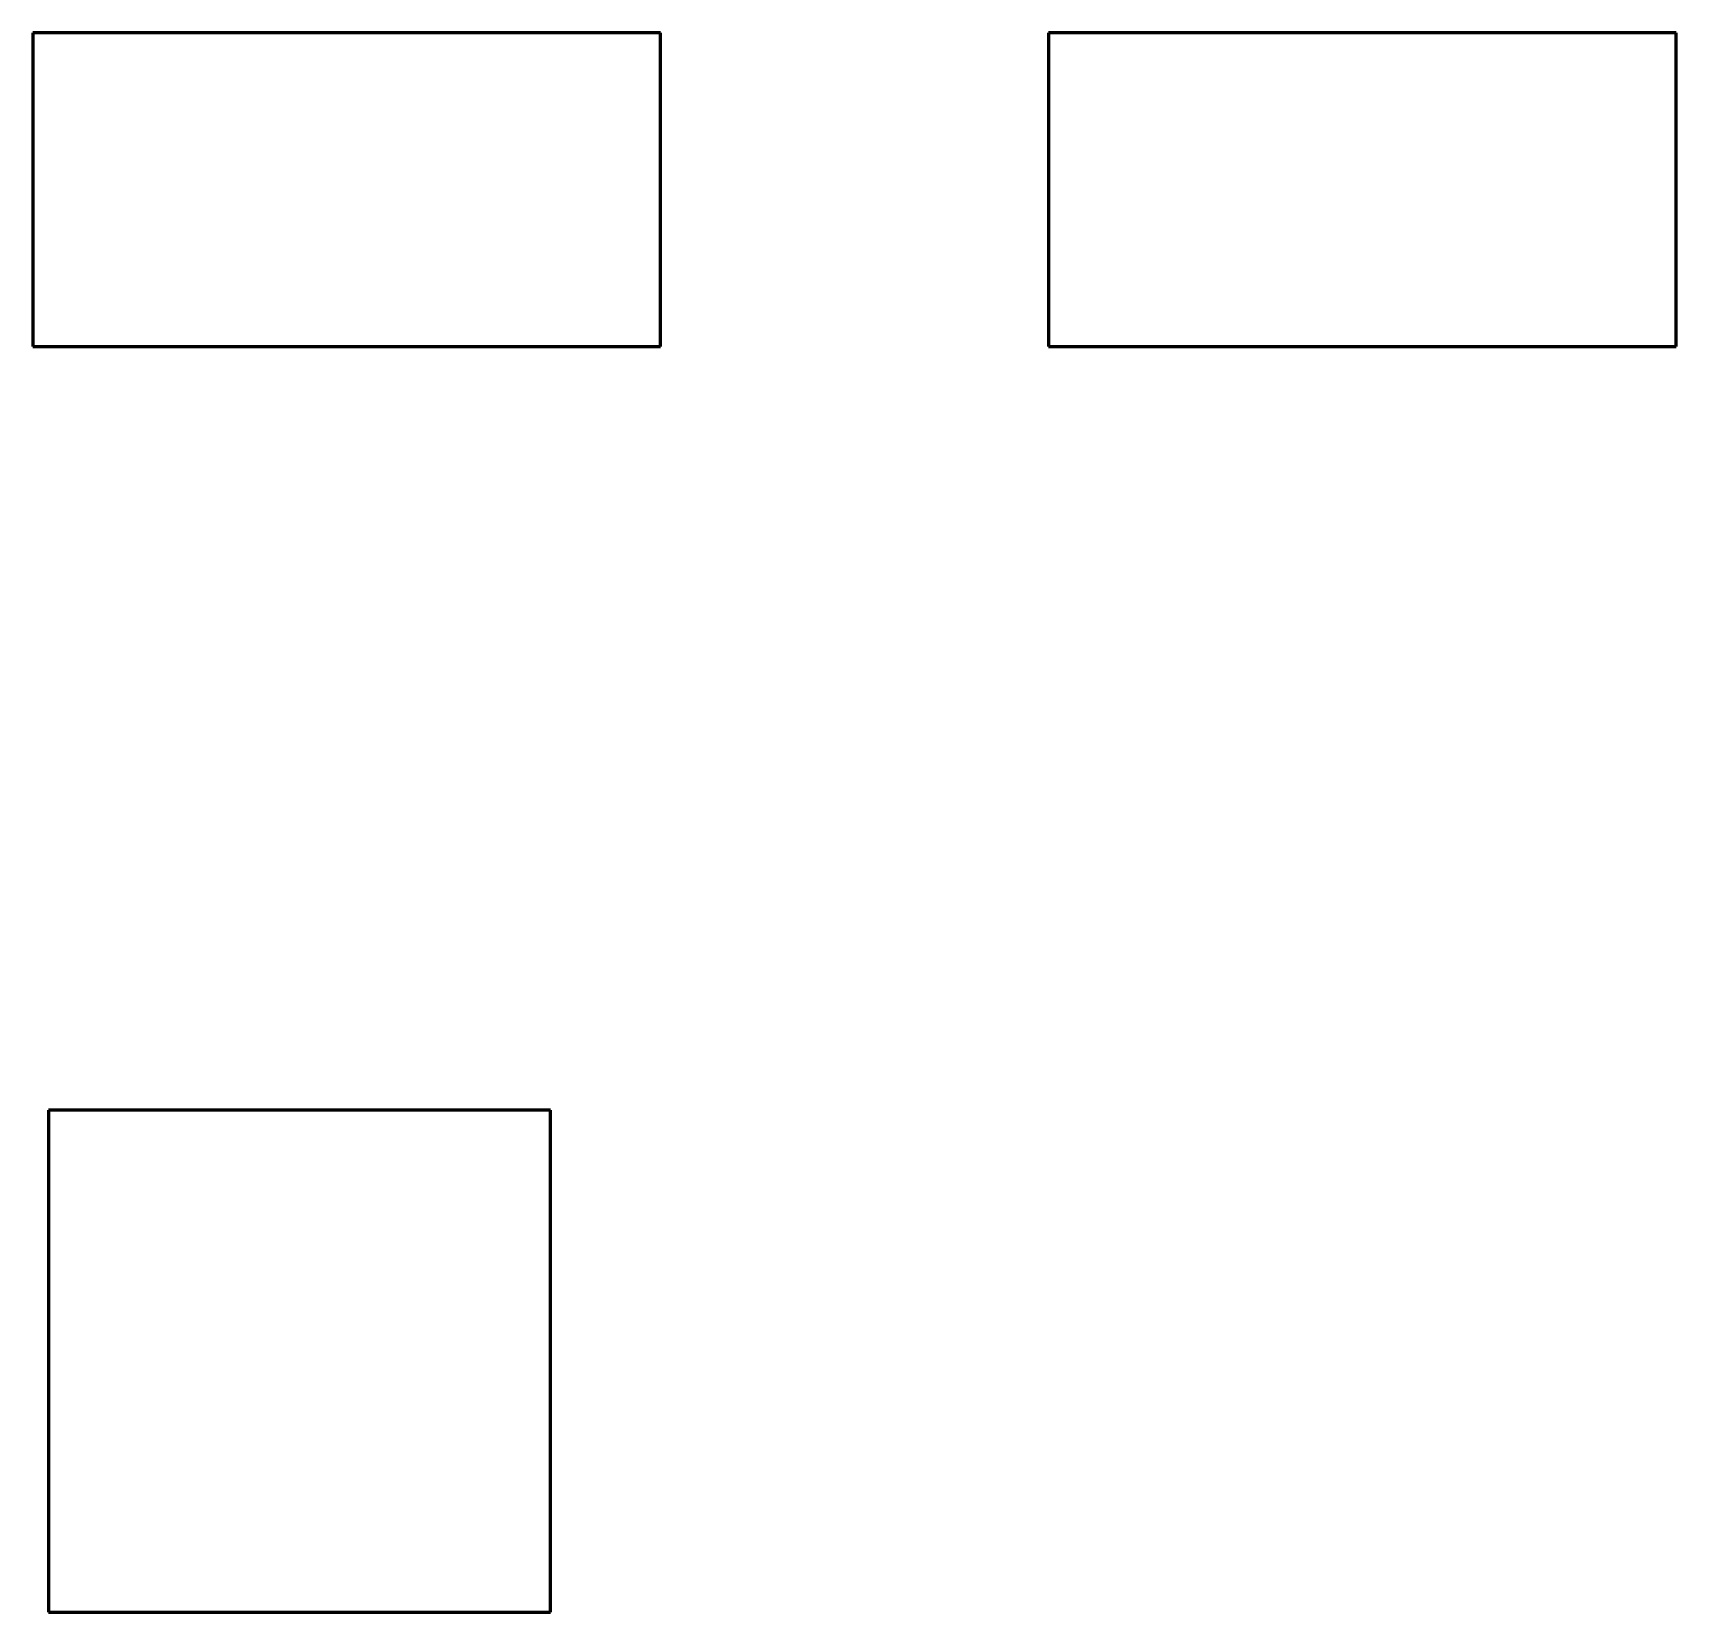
# Model space of a CAD drawing. Extents: x 0 to 297, y 0 to 292.
# Drawn here: x 174.82 to 181.36, y 89.29 to 95.58 of the extents above; entities that cross this region are included whole.
import ezdxf

# ---------------------------------------------------------------- set-up
doc = ezdxf.new("R2010")
doc.units = 0
doc.header["$MEASUREMENT"] = 0
doc.linetypes.add('K5LT_BASIC', pattern=[0])
doc.layers.add('Системный слой', color=7, linetype='Continuous')

# ---------------------------------------------------------------- blocks, each defined once
blk = doc.blocks.new('*U')
at = {"layer": 'Системный слой', "linetype": 'K5LT_BASIC', "lineweight": 60}
for p, q in [((177.3157, 95.5831), (174.8157, 95.5831)), ((174.8157, 95.5831), (174.8157, 94.3331)), ((177.3157, 94.3331), (177.3157, 95.5831)), ((181.3627, 95.5831), (178.8627, 95.5831)), ((178.8627, 95.5831), (178.8627, 94.3331)), ((181.3627, 94.3331), (181.3627, 95.5831)), ((174.8157, 94.3331), (177.3157, 94.3331)), ((178.8627, 94.3331), (181.3627, 94.3331)), ((176.8774, 91.2918), (174.8774, 91.2918)), ((174.8774, 91.2918), (174.8774, 89.2918)), ((176.8774, 89.2918), (176.8774, 91.2918)), ((174.8774, 89.2918), (176.8774, 89.2918))]:
    blk.add_line(p, q, dxfattribs=at)

msp = doc.modelspace()

# ---------------------------------------------------------------- block references
at = {"layer": 'Системный слой'}
msp.add_blockref('*U', (0, 0), dxfattribs=at)
msp.add_blockref('*U', (0, 0), dxfattribs=at)
msp.add_blockref('*U', (0, 0), dxfattribs=at)
msp.add_blockref('*U', (0, 0), dxfattribs=at)
msp.add_blockref('*U', (0, 0), dxfattribs=at)
msp.add_blockref('*U', (0, 0), dxfattribs=at)
msp.add_blockref('*U', (0, 0), dxfattribs=at)
msp.add_blockref('*U', (0, 0), dxfattribs=at)
msp.add_blockref('*U', (0, 0), dxfattribs=at)
msp.add_blockref('*U', (0, 0), dxfattribs=at)
msp.add_blockref('*U', (0, 0), dxfattribs=at)
msp.add_blockref('*U', (0, 0), dxfattribs=at)
msp.add_blockref('*U', (0, 0), dxfattribs=at)
msp.add_blockref('*U', (0, 0), dxfattribs=at)
msp.add_blockref('*U', (0, 0), dxfattribs=at)
msp.add_blockref('*U', (0, 0), dxfattribs=at)
msp.add_blockref('*U', (0, 0), dxfattribs=at)
msp.add_blockref('*U', (0, 0), dxfattribs=at)
msp.add_blockref('*U', (0, 0), dxfattribs=at)
msp.add_blockref('*U', (0, 0), dxfattribs=at)
msp.add_blockref('*U', (0, 0), dxfattribs=at)
msp.add_blockref('*U', (0, 0), dxfattribs=at)
msp.add_blockref('*U', (0, 0), dxfattribs=at)
msp.add_blockref('*U', (0, 0), dxfattribs=at)
msp.add_blockref('*U', (0, 0), dxfattribs=at)
msp.add_blockref('*U', (0, 0), dxfattribs=at)
msp.add_blockref('*U', (0, 0), dxfattribs=at)
msp.add_blockref('*U', (0, 0), dxfattribs=at)
msp.add_blockref('*U', (0, 0), dxfattribs=at)
msp.add_blockref('*U', (0, 0), dxfattribs=at)
msp.add_blockref('*U', (0, 0), dxfattribs=at)
msp.add_blockref('*U', (0, 0), dxfattribs=at)
msp.add_blockref('*U', (0, 0), dxfattribs=at)
msp.add_blockref('*U', (0, 0), dxfattribs=at)
msp.add_blockref('*U', (0, 0), dxfattribs=at)
msp.add_blockref('*U', (0, 0), dxfattribs=at)
msp.add_blockref('*U', (0, 0), dxfattribs=at)
msp.add_blockref('*U', (0, 0), dxfattribs=at)
msp.add_blockref('*U', (0, 0), dxfattribs=at)
msp.add_blockref('*U', (0, 0), dxfattribs=at)
msp.add_blockref('*U', (0, 0), dxfattribs=at)
msp.add_blockref('*U', (0, 0), dxfattribs=at)
msp.add_blockref('*U', (0, 0), dxfattribs=at)
msp.add_blockref('*U', (0, 0), dxfattribs=at)
msp.add_blockref('*U', (0, 0), dxfattribs=at)
msp.add_blockref('*U', (0, 0), dxfattribs=at)
msp.add_blockref('*U', (0, 0), dxfattribs=at)
msp.add_blockref('*U', (0, 0), dxfattribs=at)
msp.add_blockref('*U', (0, 0), dxfattribs=at)
msp.add_blockref('*U', (0, 0), dxfattribs=at)
msp.add_blockref('*U', (0, 0), dxfattribs=at)
msp.add_blockref('*U', (0, 0), dxfattribs=at)
msp.add_blockref('*U', (0, 0), dxfattribs=at)
msp.add_blockref('*U', (0, 0), dxfattribs=at)
msp.add_blockref('*U', (0, 0), dxfattribs=at)
msp.add_blockref('*U', (0, 0), dxfattribs=at)
msp.add_blockref('*U', (0, 0), dxfattribs=at)
msp.add_blockref('*U', (0, 0), dxfattribs=at)
msp.add_blockref('*U', (0, 0), dxfattribs=at)
msp.add_blockref('*U', (0, 0), dxfattribs=at)
msp.add_blockref('*U', (0, 0), dxfattribs=at)
msp.add_blockref('*U', (0, 0), dxfattribs=at)
msp.add_blockref('*U', (0, 0), dxfattribs=at)
msp.add_blockref('*U', (0, 0), dxfattribs=at)
msp.add_blockref('*U', (0, 0), dxfattribs=at)
msp.add_blockref('*U', (0, 0), dxfattribs=at)
msp.add_blockref('*U', (0, 0), dxfattribs=at)
msp.add_blockref('*U', (0, 0), dxfattribs=at)
msp.add_blockref('*U', (0, 0), dxfattribs=at)
msp.add_blockref('*U', (0, 0), dxfattribs=at)
msp.add_blockref('*U', (0, 0), dxfattribs=at)
msp.add_blockref('*U', (0, 0), dxfattribs=at)
msp.add_blockref('*U', (0, 0), dxfattribs=at)
msp.add_blockref('*U', (0, 0), dxfattribs=at)
msp.add_blockref('*U', (0, 0), dxfattribs=at)
msp.add_blockref('*U', (0, 0), dxfattribs=at)
msp.add_blockref('*U', (0, 0), dxfattribs=at)
msp.add_blockref('*U', (0, 0), dxfattribs=at)
msp.add_blockref('*U', (0, 0), dxfattribs=at)
msp.add_blockref('*U', (0, 0), dxfattribs=at)
msp.add_blockref('*U', (0, 0), dxfattribs=at)
msp.add_blockref('*U', (0, 0), dxfattribs=at)
msp.add_blockref('*U', (0, 0), dxfattribs=at)
msp.add_blockref('*U', (0, 0), dxfattribs=at)
msp.add_blockref('*U', (0, 0), dxfattribs=at)
msp.add_blockref('*U', (0, 0), dxfattribs=at)
msp.add_blockref('*U', (0, 0), dxfattribs=at)
msp.add_blockref('*U', (0, 0), dxfattribs=at)
msp.add_blockref('*U', (0, 0), dxfattribs=at)
msp.add_blockref('*U', (0, 0), dxfattribs=at)
msp.add_blockref('*U', (0, 0), dxfattribs=at)
msp.add_blockref('*U', (0, 0), dxfattribs=at)
msp.add_blockref('*U', (0, 0), dxfattribs=at)
msp.add_blockref('*U', (0, 0), dxfattribs=at)
msp.add_blockref('*U', (0, 0), dxfattribs=at)
msp.add_blockref('*U', (0, 0), dxfattribs=at)
msp.add_blockref('*U', (0, 0), dxfattribs=at)
msp.add_blockref('*U', (0, 0), dxfattribs=at)
msp.add_blockref('*U', (0, 0), dxfattribs=at)
msp.add_blockref('*U', (0, 0), dxfattribs=at)
msp.add_blockref('*U', (0, 0), dxfattribs=at)
msp.add_blockref('*U', (0, 0), dxfattribs=at)
msp.add_blockref('*U', (0, 0), dxfattribs=at)
msp.add_blockref('*U', (0, 0), dxfattribs=at)
msp.add_blockref('*U', (0, 0), dxfattribs=at)
msp.add_blockref('*U', (0, 0), dxfattribs=at)
msp.add_blockref('*U', (0, 0), dxfattribs=at)
msp.add_blockref('*U', (0, 0), dxfattribs=at)
msp.add_blockref('*U', (0, 0), dxfattribs=at)
msp.add_blockref('*U', (0, 0), dxfattribs=at)
msp.add_blockref('*U', (0, 0), dxfattribs=at)
msp.add_blockref('*U', (0, 0), dxfattribs=at)
msp.add_blockref('*U', (0, 0), dxfattribs=at)
msp.add_blockref('*U', (0, 0), dxfattribs=at)
msp.add_blockref('*U', (0, 0), dxfattribs=at)
msp.add_blockref('*U', (0, 0), dxfattribs=at)
msp.add_blockref('*U', (0, 0), dxfattribs=at)
msp.add_blockref('*U', (0, 0), dxfattribs=at)
msp.add_blockref('*U', (0, 0), dxfattribs=at)
msp.add_blockref('*U', (0, 0), dxfattribs=at)
msp.add_blockref('*U', (0, 0), dxfattribs=at)
msp.add_blockref('*U', (0, 0), dxfattribs=at)
msp.add_blockref('*U', (0, 0), dxfattribs=at)
msp.add_blockref('*U', (0, 0), dxfattribs=at)
msp.add_blockref('*U', (0, 0), dxfattribs=at)
msp.add_blockref('*U', (0, 0), dxfattribs=at)
msp.add_blockref('*U', (0, 0), dxfattribs=at)
msp.add_blockref('*U', (0, 0), dxfattribs=at)
msp.add_blockref('*U', (0, 0), dxfattribs=at)
msp.add_blockref('*U', (0, 0), dxfattribs=at)
msp.add_blockref('*U', (0, 0), dxfattribs=at)
msp.add_blockref('*U', (0, 0), dxfattribs=at)
msp.add_blockref('*U', (0, 0), dxfattribs=at)
msp.add_blockref('*U', (0, 0), dxfattribs=at)
msp.add_blockref('*U', (0, 0), dxfattribs=at)
msp.add_blockref('*U', (0, 0), dxfattribs=at)
msp.add_blockref('*U', (0, 0), dxfattribs=at)
msp.add_blockref('*U', (0, 0), dxfattribs=at)
msp.add_blockref('*U', (0, 0), dxfattribs=at)
msp.add_blockref('*U', (0, 0), dxfattribs=at)
msp.add_blockref('*U', (0, 0), dxfattribs=at)
msp.add_blockref('*U', (0, 0), dxfattribs=at)
msp.add_blockref('*U', (0, 0), dxfattribs=at)
msp.add_blockref('*U', (0, 0), dxfattribs=at)
msp.add_blockref('*U', (0, 0), dxfattribs=at)
msp.add_blockref('*U', (0, 0), dxfattribs=at)
msp.add_blockref('*U', (0, 0), dxfattribs=at)
msp.add_blockref('*U', (0, 0), dxfattribs=at)
msp.add_blockref('*U', (0, 0), dxfattribs=at)
msp.add_blockref('*U', (0, 0), dxfattribs=at)
msp.add_blockref('*U', (0, 0), dxfattribs=at)
msp.add_blockref('*U', (0, 0), dxfattribs=at)
msp.add_blockref('*U', (0, 0), dxfattribs=at)
msp.add_blockref('*U', (0, 0), dxfattribs=at)
msp.add_blockref('*U', (0, 0), dxfattribs=at)
msp.add_blockref('*U', (0, 0), dxfattribs=at)
msp.add_blockref('*U', (0, 0), dxfattribs=at)
msp.add_blockref('*U', (0, 0), dxfattribs=at)
msp.add_blockref('*U', (0, 0), dxfattribs=at)
msp.add_blockref('*U', (0, 0), dxfattribs=at)
msp.add_blockref('*U', (0, 0), dxfattribs=at)
msp.add_blockref('*U', (0, 0), dxfattribs=at)
msp.add_blockref('*U', (0, 0), dxfattribs=at)
msp.add_blockref('*U', (0, 0), dxfattribs=at)
msp.add_blockref('*U', (0, 0), dxfattribs=at)
msp.add_blockref('*U', (0, 0), dxfattribs=at)
msp.add_blockref('*U', (0, 0), dxfattribs=at)
msp.add_blockref('*U', (0, 0), dxfattribs=at)
msp.add_blockref('*U', (0, 0), dxfattribs=at)
msp.add_blockref('*U', (0, 0), dxfattribs=at)
msp.add_blockref('*U', (0, 0), dxfattribs=at)
msp.add_blockref('*U', (0, 0), dxfattribs=at)
msp.add_blockref('*U', (0, 0), dxfattribs=at)
msp.add_blockref('*U', (0, 0), dxfattribs=at)
msp.add_blockref('*U', (0, 0), dxfattribs=at)
msp.add_blockref('*U', (0, 0), dxfattribs=at)
msp.add_blockref('*U', (0, 0), dxfattribs=at)
msp.add_blockref('*U', (0, 0), dxfattribs=at)
msp.add_blockref('*U', (0, 0), dxfattribs=at)
msp.add_blockref('*U', (0, 0), dxfattribs=at)
msp.add_blockref('*U', (0, 0), dxfattribs=at)
msp.add_blockref('*U', (0, 0), dxfattribs=at)
msp.add_blockref('*U', (0, 0), dxfattribs=at)
msp.add_blockref('*U', (0, 0), dxfattribs=at)
msp.add_blockref('*U', (0, 0), dxfattribs=at)
msp.add_blockref('*U', (0, 0), dxfattribs=at)
msp.add_blockref('*U', (0, 0), dxfattribs=at)
msp.add_blockref('*U', (0, 0), dxfattribs=at)
msp.add_blockref('*U', (0, 0), dxfattribs=at)
msp.add_blockref('*U', (0, 0), dxfattribs=at)
msp.add_blockref('*U', (0, 0), dxfattribs=at)
msp.add_blockref('*U', (0, 0), dxfattribs=at)
msp.add_blockref('*U', (0, 0), dxfattribs=at)
msp.add_blockref('*U', (0, 0), dxfattribs=at)
msp.add_blockref('*U', (0, 0), dxfattribs=at)
msp.add_blockref('*U', (0, 0), dxfattribs=at)
msp.add_blockref('*U', (0, 0), dxfattribs=at)
msp.add_blockref('*U', (0, 0), dxfattribs=at)
msp.add_blockref('*U', (0, 0), dxfattribs=at)
msp.add_blockref('*U', (0, 0), dxfattribs=at)
msp.add_blockref('*U', (0, 0), dxfattribs=at)
msp.add_blockref('*U', (0, 0), dxfattribs=at)
msp.add_blockref('*U', (0, 0), dxfattribs=at)
msp.add_blockref('*U', (0, 0), dxfattribs=at)
msp.add_blockref('*U', (0, 0), dxfattribs=at)
msp.add_blockref('*U', (0, 0), dxfattribs=at)
msp.add_blockref('*U', (0, 0), dxfattribs=at)
msp.add_blockref('*U', (0, 0), dxfattribs=at)
msp.add_blockref('*U', (0, 0), dxfattribs=at)
msp.add_blockref('*U', (0, 0), dxfattribs=at)
msp.add_blockref('*U', (0, 0), dxfattribs=at)
msp.add_blockref('*U', (0, 0), dxfattribs=at)
msp.add_blockref('*U', (0, 0), dxfattribs=at)
msp.add_blockref('*U', (0, 0), dxfattribs=at)
msp.add_blockref('*U', (0, 0), dxfattribs=at)
msp.add_blockref('*U', (0, 0), dxfattribs=at)
msp.add_blockref('*U', (0, 0), dxfattribs=at)
msp.add_blockref('*U', (0, 0), dxfattribs=at)
msp.add_blockref('*U', (0, 0), dxfattribs=at)
msp.add_blockref('*U', (0, 0), dxfattribs=at)
msp.add_blockref('*U', (0, 0), dxfattribs=at)
msp.add_blockref('*U', (0, 0), dxfattribs=at)
msp.add_blockref('*U', (0, 0), dxfattribs=at)
msp.add_blockref('*U', (0, 0), dxfattribs=at)
msp.add_blockref('*U', (0, 0), dxfattribs=at)
msp.add_blockref('*U', (0, 0), dxfattribs=at)
msp.add_blockref('*U', (0, 0), dxfattribs=at)
msp.add_blockref('*U', (0, 0), dxfattribs=at)
msp.add_blockref('*U', (0, 0), dxfattribs=at)
msp.add_blockref('*U', (0, 0), dxfattribs=at)
msp.add_blockref('*U', (0, 0), dxfattribs=at)
msp.add_blockref('*U', (0, 0), dxfattribs=at)
msp.add_blockref('*U', (0, 0), dxfattribs=at)
msp.add_blockref('*U', (0, 0), dxfattribs=at)
msp.add_blockref('*U', (0, 0), dxfattribs=at)
msp.add_blockref('*U', (0, 0), dxfattribs=at)
msp.add_blockref('*U', (0, 0), dxfattribs=at)
msp.add_blockref('*U', (0, 0), dxfattribs=at)
msp.add_blockref('*U', (0, 0), dxfattribs=at)
msp.add_blockref('*U', (0, 0), dxfattribs=at)
msp.add_blockref('*U', (0, 0), dxfattribs=at)
msp.add_blockref('*U', (0, 0), dxfattribs=at)
msp.add_blockref('*U', (0, 0), dxfattribs=at)
msp.add_blockref('*U', (0, 0), dxfattribs=at)
msp.add_blockref('*U', (0, 0), dxfattribs=at)
msp.add_blockref('*U', (0, 0), dxfattribs=at)
msp.add_blockref('*U', (0, 0), dxfattribs=at)
msp.add_blockref('*U', (0, 0), dxfattribs=at)
msp.add_blockref('*U', (0, 0), dxfattribs=at)
msp.add_blockref('*U', (0, 0), dxfattribs=at)
msp.add_blockref('*U', (0, 0), dxfattribs=at)
msp.add_blockref('*U', (0, 0), dxfattribs=at)
msp.add_blockref('*U', (0, 0), dxfattribs=at)
msp.add_blockref('*U', (0, 0), dxfattribs=at)
msp.add_blockref('*U', (0, 0), dxfattribs=at)
msp.add_blockref('*U', (0, 0), dxfattribs=at)
msp.add_blockref('*U', (0, 0), dxfattribs=at)
msp.add_blockref('*U', (0, 0), dxfattribs=at)
msp.add_blockref('*U', (0, 0), dxfattribs=at)
msp.add_blockref('*U', (0, 0), dxfattribs=at)
msp.add_blockref('*U', (0, 0), dxfattribs=at)
msp.add_blockref('*U', (0, 0), dxfattribs=at)
msp.add_blockref('*U', (0, 0), dxfattribs=at)
msp.add_blockref('*U', (0, 0), dxfattribs=at)
msp.add_blockref('*U', (0, 0), dxfattribs=at)
msp.add_blockref('*U', (0, 0), dxfattribs=at)
msp.add_blockref('*U', (0, 0), dxfattribs=at)
msp.add_blockref('*U', (0, 0), dxfattribs=at)
msp.add_blockref('*U', (0, 0), dxfattribs=at)
msp.add_blockref('*U', (0, 0), dxfattribs=at)
msp.add_blockref('*U', (0, 0), dxfattribs=at)
msp.add_blockref('*U', (0, 0), dxfattribs=at)
msp.add_blockref('*U', (0, 0), dxfattribs=at)
msp.add_blockref('*U', (0, 0), dxfattribs=at)
msp.add_blockref('*U', (0, 0), dxfattribs=at)
msp.add_blockref('*U', (0, 0), dxfattribs=at)
msp.add_blockref('*U', (0, 0), dxfattribs=at)
msp.add_blockref('*U', (0, 0), dxfattribs=at)
msp.add_blockref('*U', (0, 0), dxfattribs=at)
msp.add_blockref('*U', (0, 0), dxfattribs=at)
msp.add_blockref('*U', (0, 0), dxfattribs=at)
msp.add_blockref('*U', (0, 0), dxfattribs=at)
msp.add_blockref('*U', (0, 0), dxfattribs=at)
msp.add_blockref('*U', (0, 0), dxfattribs=at)
msp.add_blockref('*U', (0, 0), dxfattribs=at)
msp.add_blockref('*U', (0, 0), dxfattribs=at)
msp.add_blockref('*U', (0, 0), dxfattribs=at)
msp.add_blockref('*U', (0, 0), dxfattribs=at)
msp.add_blockref('*U', (0, 0), dxfattribs=at)
msp.add_blockref('*U', (0, 0), dxfattribs=at)
msp.add_blockref('*U', (0, 0), dxfattribs=at)
msp.add_blockref('*U', (0, 0), dxfattribs=at)
msp.add_blockref('*U', (0, 0), dxfattribs=at)
msp.add_blockref('*U', (0, 0), dxfattribs=at)
msp.add_blockref('*U', (0, 0), dxfattribs=at)
msp.add_blockref('*U', (0, 0), dxfattribs=at)
msp.add_blockref('*U', (0, 0), dxfattribs=at)
msp.add_blockref('*U', (0, 0), dxfattribs=at)
msp.add_blockref('*U', (0, 0), dxfattribs=at)
msp.add_blockref('*U', (0, 0), dxfattribs=at)
msp.add_blockref('*U', (0, 0), dxfattribs=at)
msp.add_blockref('*U', (0, 0), dxfattribs=at)
msp.add_blockref('*U', (0, 0), dxfattribs=at)
msp.add_blockref('*U', (0, 0), dxfattribs=at)
msp.add_blockref('*U', (0, 0), dxfattribs=at)
msp.add_blockref('*U', (0, 0), dxfattribs=at)
msp.add_blockref('*U', (0, 0), dxfattribs=at)
msp.add_blockref('*U', (0, 0), dxfattribs=at)
msp.add_blockref('*U', (0, 0), dxfattribs=at)
msp.add_blockref('*U', (0, 0), dxfattribs=at)
msp.add_blockref('*U', (0, 0), dxfattribs=at)
msp.add_blockref('*U', (0, 0), dxfattribs=at)
msp.add_blockref('*U', (0, 0), dxfattribs=at)
msp.add_blockref('*U', (0, 0), dxfattribs=at)
msp.add_blockref('*U', (0, 0), dxfattribs=at)
msp.add_blockref('*U', (0, 0), dxfattribs=at)
msp.add_blockref('*U', (0, 0), dxfattribs=at)
msp.add_blockref('*U', (0, 0), dxfattribs=at)
msp.add_blockref('*U', (0, 0), dxfattribs=at)
msp.add_blockref('*U', (0, 0), dxfattribs=at)
msp.add_blockref('*U', (0, 0), dxfattribs=at)
msp.add_blockref('*U', (0, 0), dxfattribs=at)
msp.add_blockref('*U', (0, 0), dxfattribs=at)
msp.add_blockref('*U', (0, 0), dxfattribs=at)
msp.add_blockref('*U', (0, 0), dxfattribs=at)
msp.add_blockref('*U', (0, 0), dxfattribs=at)
msp.add_blockref('*U', (0, 0), dxfattribs=at)
msp.add_blockref('*U', (0, 0), dxfattribs=at)
msp.add_blockref('*U', (0, 0), dxfattribs=at)
msp.add_blockref('*U', (0, 0), dxfattribs=at)
msp.add_blockref('*U', (0, 0), dxfattribs=at)
msp.add_blockref('*U', (0, 0), dxfattribs=at)
msp.add_blockref('*U', (0, 0), dxfattribs=at)
msp.add_blockref('*U', (0, 0), dxfattribs=at)
msp.add_blockref('*U', (0, 0), dxfattribs=at)
msp.add_blockref('*U', (0, 0), dxfattribs=at)
msp.add_blockref('*U', (0, 0), dxfattribs=at)
msp.add_blockref('*U', (0, 0), dxfattribs=at)
msp.add_blockref('*U', (0, 0), dxfattribs=at)
msp.add_blockref('*U', (0, 0), dxfattribs=at)
msp.add_blockref('*U', (0, 0), dxfattribs=at)
msp.add_blockref('*U', (0, 0), dxfattribs=at)
msp.add_blockref('*U', (0, 0), dxfattribs=at)
msp.add_blockref('*U', (0, 0), dxfattribs=at)
msp.add_blockref('*U', (0, 0), dxfattribs=at)
msp.add_blockref('*U', (0, 0), dxfattribs=at)
msp.add_blockref('*U', (0, 0), dxfattribs=at)
msp.add_blockref('*U', (0, 0), dxfattribs=at)
msp.add_blockref('*U', (0, 0), dxfattribs=at)
msp.add_blockref('*U', (0, 0), dxfattribs=at)
msp.add_blockref('*U', (0, 0), dxfattribs=at)
msp.add_blockref('*U', (0, 0), dxfattribs=at)
msp.add_blockref('*U', (0, 0), dxfattribs=at)
msp.add_blockref('*U', (0, 0), dxfattribs=at)
msp.add_blockref('*U', (0, 0), dxfattribs=at)
msp.add_blockref('*U', (0, 0), dxfattribs=at)
msp.add_blockref('*U', (0, 0), dxfattribs=at)
msp.add_blockref('*U', (0, 0), dxfattribs=at)
msp.add_blockref('*U', (0, 0), dxfattribs=at)
msp.add_blockref('*U', (0, 0), dxfattribs=at)
msp.add_blockref('*U', (0, 0), dxfattribs=at)
msp.add_blockref('*U', (0, 0), dxfattribs=at)
msp.add_blockref('*U', (0, 0), dxfattribs=at)
msp.add_blockref('*U', (0, 0), dxfattribs=at)
msp.add_blockref('*U', (0, 0), dxfattribs=at)
msp.add_blockref('*U', (0, 0), dxfattribs=at)
msp.add_blockref('*U', (0, 0), dxfattribs=at)
msp.add_blockref('*U', (0, 0), dxfattribs=at)
msp.add_blockref('*U', (0, 0), dxfattribs=at)
msp.add_blockref('*U', (0, 0), dxfattribs=at)
msp.add_blockref('*U', (0, 0), dxfattribs=at)
msp.add_blockref('*U', (0, 0), dxfattribs=at)
msp.add_blockref('*U', (0, 0), dxfattribs=at)
msp.add_blockref('*U', (0, 0), dxfattribs=at)
msp.add_blockref('*U', (0, 0), dxfattribs=at)
msp.add_blockref('*U', (0, 0), dxfattribs=at)
msp.add_blockref('*U', (0, 0), dxfattribs=at)
msp.add_blockref('*U', (0, 0), dxfattribs=at)
msp.add_blockref('*U', (0, 0), dxfattribs=at)
msp.add_blockref('*U', (0, 0), dxfattribs=at)
msp.add_blockref('*U', (0, 0), dxfattribs=at)
msp.add_blockref('*U', (0, 0), dxfattribs=at)
msp.add_blockref('*U', (0, 0), dxfattribs=at)
msp.add_blockref('*U', (0, 0), dxfattribs=at)
msp.add_blockref('*U', (0, 0), dxfattribs=at)
msp.add_blockref('*U', (0, 0), dxfattribs=at)
msp.add_blockref('*U', (0, 0), dxfattribs=at)
msp.add_blockref('*U', (0, 0), dxfattribs=at)
msp.add_blockref('*U', (0, 0), dxfattribs=at)
msp.add_blockref('*U', (0, 0), dxfattribs=at)
msp.add_blockref('*U', (0, 0), dxfattribs=at)
msp.add_blockref('*U', (0, 0), dxfattribs=at)
msp.add_blockref('*U', (0, 0), dxfattribs=at)
msp.add_blockref('*U', (0, 0), dxfattribs=at)
msp.add_blockref('*U', (0, 0), dxfattribs=at)
msp.add_blockref('*U', (0, 0), dxfattribs=at)
msp.add_blockref('*U', (0, 0), dxfattribs=at)
msp.add_blockref('*U', (0, 0), dxfattribs=at)
msp.add_blockref('*U', (0, 0), dxfattribs=at)
msp.add_blockref('*U', (0, 0), dxfattribs=at)
msp.add_blockref('*U', (0, 0), dxfattribs=at)
msp.add_blockref('*U', (0, 0), dxfattribs=at)
msp.add_blockref('*U', (0, 0), dxfattribs=at)
msp.add_blockref('*U', (0, 0), dxfattribs=at)
msp.add_blockref('*U', (0, 0), dxfattribs=at)
msp.add_blockref('*U', (0, 0), dxfattribs=at)
msp.add_blockref('*U', (0, 0), dxfattribs=at)
msp.add_blockref('*U', (0, 0), dxfattribs=at)
msp.add_blockref('*U', (0, 0), dxfattribs=at)
msp.add_blockref('*U', (0, 0), dxfattribs=at)
msp.add_blockref('*U', (0, 0), dxfattribs=at)
msp.add_blockref('*U', (0, 0), dxfattribs=at)
msp.add_blockref('*U', (0, 0), dxfattribs=at)
msp.add_blockref('*U', (0, 0), dxfattribs=at)
msp.add_blockref('*U', (0, 0), dxfattribs=at)
msp.add_blockref('*U', (0, 0), dxfattribs=at)
msp.add_blockref('*U', (0, 0), dxfattribs=at)
msp.add_blockref('*U', (0, 0), dxfattribs=at)
msp.add_blockref('*U', (0, 0), dxfattribs=at)
msp.add_blockref('*U', (0, 0), dxfattribs=at)
msp.add_blockref('*U', (0, 0), dxfattribs=at)

doc.saveas('drawing.dxf')
